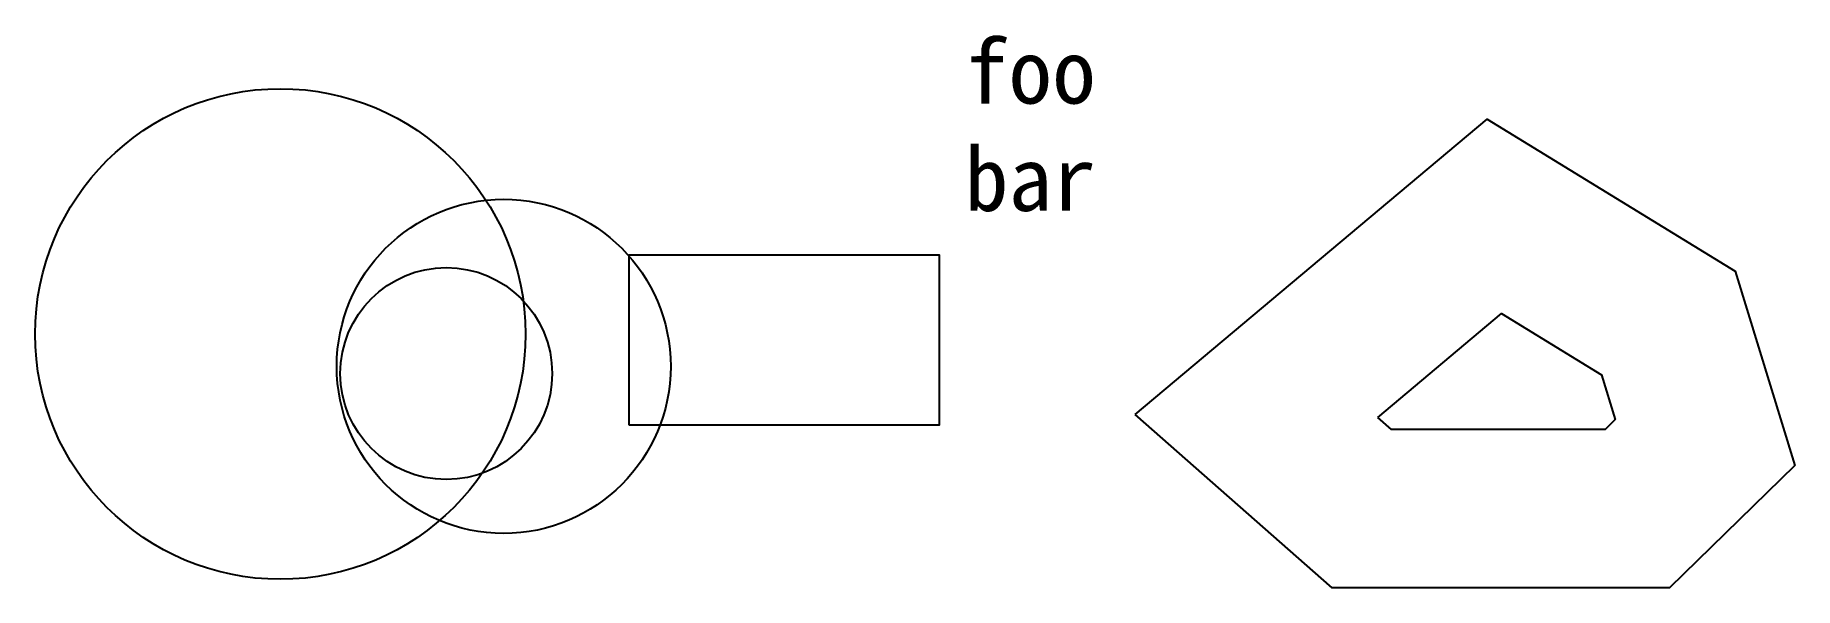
# Model space of a CAD drawing. Extents: x 266307 to 269317, y 574585 to 575529.
import ezdxf

# ---------------------------------------------------------------- set-up
doc = ezdxf.new("R2010")
doc.units = 0
doc.header["$MEASUREMENT"] = 0
doc.layers.get('0').update_dxf_attribs({"linetype": 'CONTINUOUS'})
doc.layers.add('11', color=7, linetype='CONTINUOUS')
doc.styles.add('宋体', font='')
doc.styles.get('宋体').set_extended_font_data('SimSun')

msp = doc.modelspace()

# ---------------------------------------------------------------- linework, layer by layer
at = {"color": 3, "linetype": 'Continuous'}
msp.add_lwpolyline([(267322.2, 574863.3), (267853.8, 574863.3), (267853.8, 575153.1), (267322.2, 575153.1)], close=True, dxfattribs=at)
at = {"color": 1, "linetype": 'Continuous'}
for centre, radius in [((266726.3, 575018.4), 419.4), ((267010.1, 574950.8), 181.2)]:
    msp.add_circle(centre, radius, dxfattribs=at)
at = {"layer": '11', "color": 6, "linetype": 'Continuous', "flags": 128}
for points in [[(268188.3, 574880.6), (268790.9, 575385.9), (269214.8, 575125.6), (269316.9, 574793.8), (269102.4, 574584.5), (268525.3, 574584.5)], [(268603.6, 574875.8), (268815.4, 575053.4), (268986.2, 574948.5), (269009.8, 574872.1), (268992.3, 574855.1), (268627.3, 574855.1)]]:
    msp.add_lwpolyline(points, close=True, dxfattribs=at)
at = {"layer": '11', "color": 3, "linetype": 'Continuous'}
msp.add_circle((267108.4, 574963.1), 285.6, dxfattribs=at)

# ---------------------------------------------------------------- texts
at = {"linetype": 'Continuous', "style": '宋体'}
for s, p in [('foo', (267897, 575412.4)), ('bar', (267897, 575229))]:
    msp.add_text(s, height=110, dxfattribs=at).set_placement(p)

doc.saveas('drawing.dxf')
